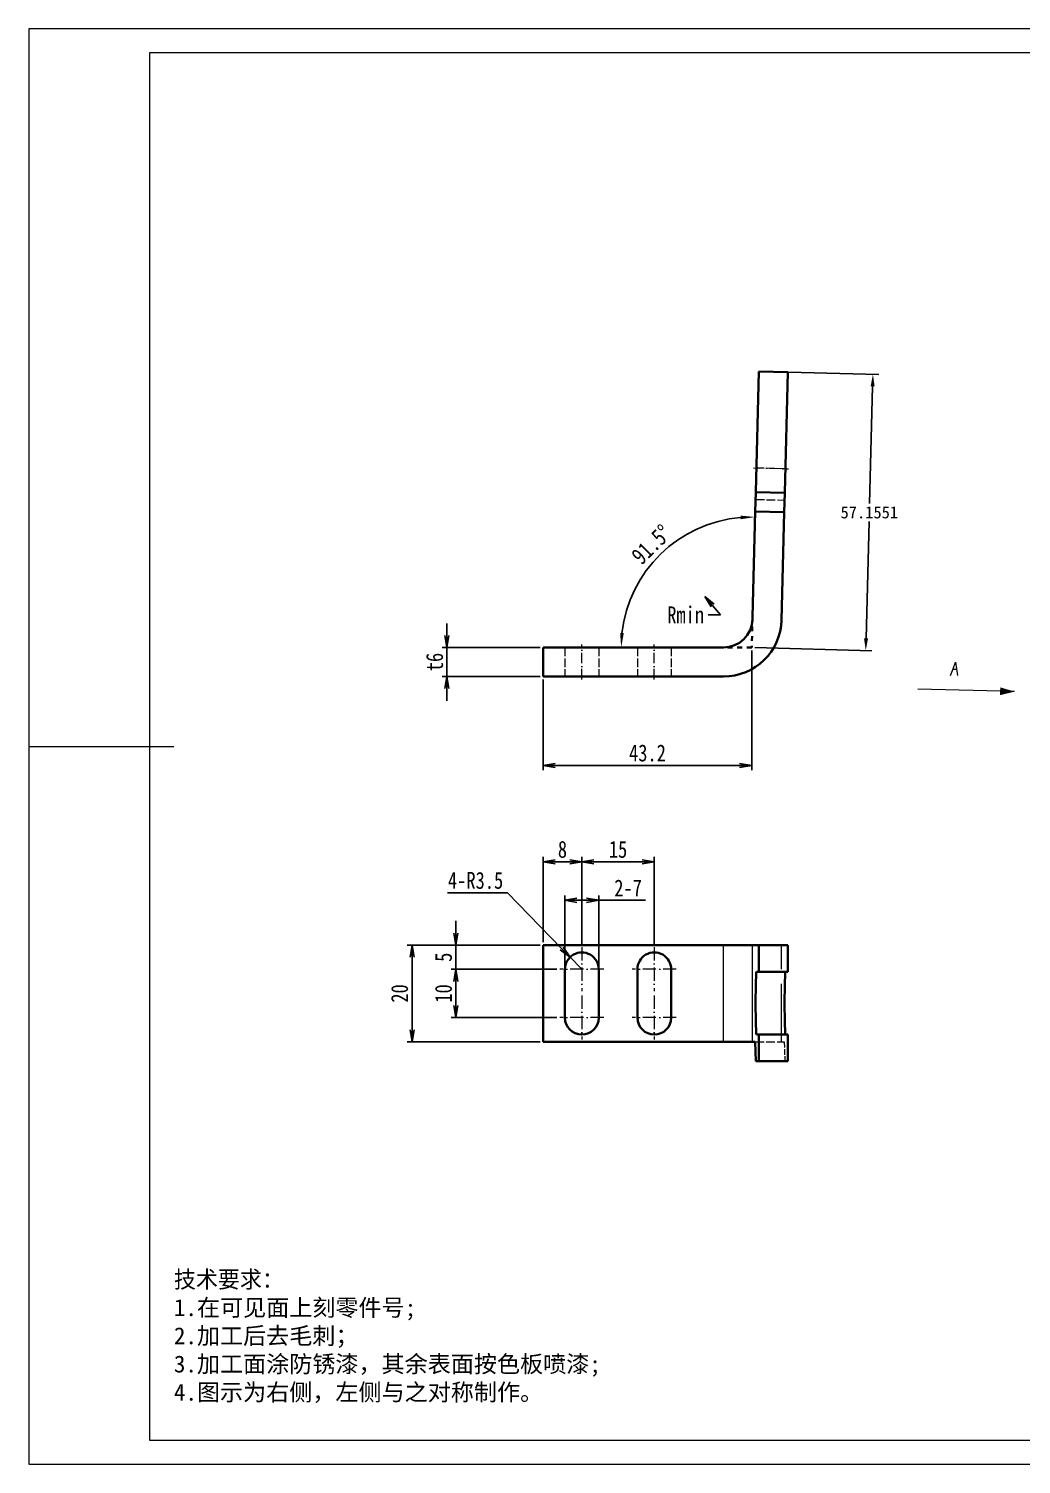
# Model space of a CAD drawing. Header units: millimetres. Extents: x -15766 to 80009, y -9701 to 15159.
# Drawn here: x 7818.7 to 8024, y 13253.7 to 13550.7 of the extents above; entities that cross this region are included whole.
import ezdxf

# ---------------------------------------------------------------- set-up
doc = ezdxf.new("R2010")
doc.units = ezdxf.units.MM
for name, pattern in [('CENTER-HOKUTO_1', [16, 13, -1, 1, -1]), ('DASHDOT', [18.5, 12, -3, 0.5, -3]), ('DASHED', [15, 12, -3]), ('HIDDEN-HOKUTO_1', [2, 1, -1]), ('虚线', [2, 1, -1])]:
    doc.linetypes.add(name, pattern=pattern)
doc.layers.get('DEFPOINTS').update_dxf_attribs({"lineweight": 18})
doc.layers.add('07', color=7, linetype='Continuous')
for name, color, linetype, lineweight in [('AM_7', 2, 'CENTER-HOKUTO_1', 18), ('AM_HID', 1, 'HIDDEN-HOKUTO_1', 18), ('AM_VIS', 7, 'Continuous', 18), ('CDRAFT0', 7, 'Continuous', 18), ('title_frame', 7, 'Continuous', 18), ('word_dim', 9, 'Continuous', 18), ('粗实线层_1', 7, 'Continuous', 15), ('虚线层', 6, '虚线', 18)]:
    doc.layers.add(name, color=color, linetype=linetype, lineweight=lineweight)
doc.styles.add('DIM', font='', dxfattribs={"width": 0.8})
doc.styles.get('DIM').set_extended_font_data('NSimSun')
doc.dimstyles.new('1-1', dxfattribs={"dimtxt": 3.5, "dimasz": 3, "dimexe": 1, "dimexo": 0, "dimgap": 1, "dimtad": 1, "dimdsep": 46, "dimtxsty": 'DIM', "dimblk": '_CAXARROW', "dimcen": 0, "dimdle": 6, "dimclrd": 256, "dimclre": 256, "dimclrt": 3, "dimazin": 2, "dimtfac": 0.707107, "dimtmove": 0, "dimatfit": 3, "dimfxl": 0, "dimfrac": 2, "dimtolj": 1, "dimarcsym": 0})
doc.dimstyles.new('1-1$0', dxfattribs={"dimtxt": 3.5, "dimasz": 2.5, "dimexe": 1, "dimexo": 0.625, "dimgap": 0.8, "dimtad": 1, "dimdsep": 46, "dimtxsty": 'DIM', "dimblk": 'OPEN', "dimcen": 0, "dimdle": 5, "dimclrd": 256, "dimclre": 256, "dimclrt": 3, "dimazin": 3, "dimtfac": 0.5, "dimtmove": 0, "dimatfit": 3, "dimldrblk": 'OPEN', "dimfxl": 0, "dimtolj": 1, "dimarcsym": 0})
doc.dimstyles.new('1-1$4', dxfattribs={"dimtxt": 3.5, "dimasz": 2.5, "dimexe": 1, "dimexo": 0.625, "dimgap": 0.8, "dimtad": 1, "dimtih": 1, "dimtoh": 1, "dimzin": 12, "dimdsep": 46, "dimtxsty": 'DIM', "dimblk": 'OPEN', "dimcen": 0, "dimdle": 5, "dimclrd": 256, "dimclre": 256, "dimclrt": 3, "dimazin": 3, "dimtfac": 0.5, "dimtmove": 0, "dimatfit": 3, "dimldrblk": 'OPEN', "dimfxl": 0, "dimtolj": 1, "dimarcsym": 0})
doc.dimstyles.new('DIN', dxfattribs={"dimtxt": 2.5, "dimasz": 2.5, "dimexe": 1.25, "dimexo": 0.625, "dimtad": 1, "dimtih": 1, "dimdec": 4, "dimdsep": 46, "dimlunit": 6, "dimtxsty": 'Standard', "dimcen": 2.5, "dimadec": 0, "dimazin": 0, "dimtfac": 1, "dimtdec": 4, "dimtmove": 0, "dimatfit": 3, "dimfxl": 0, "dimtvp": 1, "dimtolj": 1, "dimtzin": 0, "dimarcsym": 0})

# ---------------------------------------------------------------- blocks, each defined once
blk = doc.blocks.new('*X588')
at = {"layer": 'CDRAFT0'}
for p, q in [((420, 297), (0, 297)), ((0, 297), (0, 0)), ((0, 0), (420, 0))]:
    blk.add_line(p, q, dxfattribs=at)
at = {"layer": '粗实线层_1'}
for p, q in [((415, 292), (25, 292)), ((25, 292), (25, 5)), ((0, 148.5), (30, 148.5)), ((25, 5), (415, 5))]:
    blk.add_line(p, q, dxfattribs=at)
blk = doc.blocks.new('_OPEN')
at = {"color": 0, "linetype": 'ByBlock', "lineweight": -2}
for p, q in [((-1, 0.166667), (0, 0)), ((-1, -0.166667), (0, 0)), ((0, 0), (-1, 0))]:
    blk.add_line(p, q, dxfattribs=at)
blk = doc.blocks.new('*D919')
at = {"layer": 'DEFPOINTS', "color": 0, "transparency": 16777216}
for p in [(7905.24, 13422.71), (7925.13, 13422.71), (7925.13, 13416.71)]:
    blk.add_point(p, dxfattribs=at)
at = {"layer": 'word_dim', "linetype": 'Continuous', "lineweight": -2, "transparency": 16777216}
for p, q in [((7905.24, 13425.21), (7905.24, 13427.71)), ((7924.5, 13422.71), (7904.24, 13422.71)), ((7905.24, 13416.71), (7905.24, 13422.71)), ((7924.5, 13416.71), (7904.24, 13416.71)), ((7905.24, 13414.21), (7905.24, 13411.71))]:
    blk.add_line(p, q, dxfattribs=at)
at = {"layer": 'word_dim', "lineweight": -2, "transparency": 16777216, "xscale": 2.5, "yscale": 2.5, "zscale": 2.5}
for p, rotation in [((7905.24, 13422.71), 270), ((7905.24, 13416.71), 90)]:
    blk.add_blockref('_OPEN', p, dxfattribs=dict(at, rotation=rotation))
at = {"layer": 'word_dim', "color": 3, "transparency": 16777216, "insert": (7902.69, 13419.71), "char_height": 3.5, "attachment_point": 5, "rotation": 90, "style": 'DIM'}
blk.add_mtext('\\A1;t6', dxfattribs=at)
blk = doc.blocks.new('*D921')
at = {"layer": 'DEFPOINTS', "color": 0, "transparency": 16777216}
for p in [(7968.28, 13422.71), (7925.13, 13416.71), (7968.28, 13398.32)]:
    blk.add_point(p, dxfattribs=at)
at = {"layer": 'word_dim', "linetype": 'Continuous', "lineweight": -2, "transparency": 16777216}
for p, q in [((7968.28, 13422.09), (7968.28, 13397.32)), ((7925.13, 13416.09), (7925.13, 13397.32)), ((7927.63, 13398.32), (7965.78, 13398.32))]:
    blk.add_line(p, q, dxfattribs=at)
at = {"layer": 'word_dim', "lineweight": -2, "transparency": 16777216, "xscale": 2.5, "yscale": 2.5, "zscale": 2.5, "rotation": 180}
blk.add_blockref('_OPEN', (7925.13, 13398.32), dxfattribs=at)
at = {"layer": 'word_dim', "lineweight": -2, "transparency": 16777216, "xscale": 2.5, "yscale": 2.5, "zscale": 2.5}
blk.add_blockref('_OPEN', (7968.28, 13398.32), dxfattribs=at)
at = {"layer": 'word_dim', "color": 3, "transparency": 16777216, "insert": (7946.71, 13400.87), "char_height": 3.5, "attachment_point": 5, "style": 'DIM'}
blk.add_mtext('\\A1;43.2', dxfattribs=at)
blk = doc.blocks.new('_CAXARROW')
blk.add_hatch(color=0).paths.add_polyline_path([(0, 0), (-1, 0.125), (-1, -0.125)], flags=0)
blk = doc.blocks.new('*D922')
at = {"layer": 'DEFPOINTS', "color": 0, "transparency": 16777216}
for p in [(7969.02, 13450.86), (7955.19, 13446.34), (7968.45, 13429.09), (7925.13, 13422.71), (7962.44, 13422.71)]:
    blk.add_point(p, dxfattribs=at)
at = {"layer": 'word_dim', "linetype": 'Continuous', "lineweight": -2, "transparency": 16777216}
blk.add_arc((7968.28, 13422.71), 27.01, 94.867, 173.6331, dxfattribs=at)
at = {"layer": 'word_dim', "lineweight": -2, "transparency": 16777216, "xscale": 3, "yscale": 3, "zscale": 3}
for p, rotation in [((7968.99, 13449.71), 1.683517293374718), ((7941.27, 13422.71), 266.8165501075766)]:
    blk.add_blockref('_CAXARROW', p, dxfattribs=dict(at, rotation=rotation))
at = {"layer": 'word_dim', "color": 3, "transparency": 16777216, "insert": (7947.52, 13444.03), "char_height": 3.5, "attachment_point": 5, "rotation": 44.25, "style": 'DIM'}
blk.add_mtext('\\A1;91.5°', dxfattribs=at)
blk = doc.blocks.new('*D923')
at = {"layer": 'DEFPOINTS', "color": 0, "transparency": 16777216}
for p in [(7925.13, 13361.14), (7898.01, 13341.14), (7925.13, 13341.14)]:
    blk.add_point(p, dxfattribs=at)
at = {"layer": 'word_dim', "linetype": 'Continuous', "lineweight": -2, "transparency": 16777216}
for p, q in [((7924.5, 13361.14), (7897.01, 13361.14)), ((7898.01, 13358.64), (7898.01, 13343.64)), ((7924.5, 13341.14), (7897.01, 13341.14))]:
    blk.add_line(p, q, dxfattribs=at)
at = {"layer": 'word_dim', "lineweight": -2, "transparency": 16777216, "xscale": 2.5, "yscale": 2.5, "zscale": 2.5}
for p, rotation in [((7898.01, 13361.14), 90), ((7898.01, 13341.14), 270)]:
    blk.add_blockref('_OPEN', p, dxfattribs=dict(at, rotation=rotation))
at = {"layer": 'word_dim', "color": 3, "transparency": 16777216, "insert": (7895.46, 13351.14), "char_height": 3.5, "attachment_point": 5, "rotation": 90, "style": 'DIM'}
blk.add_mtext('\\A1;20', dxfattribs=at)
blk = doc.blocks.new('*D924')
at = {"layer": 'DEFPOINTS', "color": 0, "transparency": 16777216}
for p in [(7925.13, 13361.14), (7907.08, 13356.14), (7928.58, 13356.14)]:
    blk.add_point(p, dxfattribs=at)
at = {"layer": 'word_dim', "linetype": 'Continuous', "lineweight": -2, "transparency": 16777216}
for p, q in [((7907.08, 13363.64), (7907.08, 13366.14)), ((7924.5, 13361.14), (7906.08, 13361.14)), ((7907.08, 13361.14), (7907.08, 13356.14)), ((7927.95, 13356.14), (7906.08, 13356.14)), ((7907.08, 13353.64), (7907.08, 13351.14))]:
    blk.add_line(p, q, dxfattribs=at)
at = {"layer": 'word_dim', "lineweight": -2, "transparency": 16777216, "xscale": 2.5, "yscale": 2.5, "zscale": 2.5}
for p, rotation in [((7907.08, 13361.14), 270), ((7907.08, 13356.14), 90)]:
    blk.add_blockref('_OPEN', p, dxfattribs=dict(at, rotation=rotation))
at = {"layer": 'word_dim', "color": 3, "transparency": 16777216, "insert": (7904.53, 13358.64), "char_height": 3.5, "attachment_point": 5, "rotation": 90, "style": 'DIM'}
blk.add_mtext('\\A1;5', dxfattribs=at)
blk = doc.blocks.new('*D925')
at = {"layer": 'DEFPOINTS', "color": 0, "transparency": 16777216}
for p in [(7928.58, 13356.14), (7907.08, 13346.14), (7928.58, 13346.14)]:
    blk.add_point(p, dxfattribs=at)
at = {"layer": 'word_dim', "linetype": 'Continuous', "lineweight": -2, "transparency": 16777216}
for p, q in [((7927.95, 13356.14), (7906.08, 13356.14)), ((7907.08, 13353.64), (7907.08, 13348.64)), ((7927.95, 13346.14), (7906.08, 13346.14))]:
    blk.add_line(p, q, dxfattribs=at)
at = {"layer": 'word_dim', "lineweight": -2, "transparency": 16777216, "xscale": 2.5, "yscale": 2.5, "zscale": 2.5}
for p, rotation in [((7907.08, 13356.14), 90), ((7907.08, 13346.14), 270)]:
    blk.add_blockref('_OPEN', p, dxfattribs=dict(at, rotation=rotation))
at = {"layer": 'word_dim', "color": 3, "transparency": 16777216, "insert": (7904.53, 13351.14), "char_height": 3.5, "attachment_point": 5, "rotation": 90, "style": 'DIM'}
blk.add_mtext('\\A1;10', dxfattribs=at)
blk = doc.blocks.new('*D926')
at = {"layer": 'DEFPOINTS', "color": 0, "transparency": 16777216}
for p in [(7933.13, 13378.38), (7925.13, 13361.14), (7933.13, 13360.69)]:
    blk.add_point(p, dxfattribs=at)
at = {"layer": 'word_dim', "linetype": 'Continuous', "lineweight": -2, "transparency": 16777216}
for p, q in [((7925.13, 13361.76), (7925.13, 13379.38)), ((7927.63, 13378.38), (7930.63, 13378.38)), ((7933.13, 13361.31), (7933.13, 13379.38))]:
    blk.add_line(p, q, dxfattribs=at)
at = {"layer": 'word_dim', "lineweight": -2, "transparency": 16777216, "xscale": 2.5, "yscale": 2.5, "zscale": 2.5, "rotation": 180}
blk.add_blockref('_OPEN', (7925.13, 13378.38), dxfattribs=at)
at = {"layer": 'word_dim', "lineweight": -2, "transparency": 16777216, "xscale": 2.5, "yscale": 2.5, "zscale": 2.5}
blk.add_blockref('_OPEN', (7933.13, 13378.38), dxfattribs=at)
at = {"layer": 'word_dim', "color": 3, "transparency": 16777216, "insert": (7929.13, 13380.93), "char_height": 3.5, "attachment_point": 5, "style": 'DIM'}
blk.add_mtext('\\A1;8', dxfattribs=at)
blk = doc.blocks.new('*D927')
at = {"layer": 'DEFPOINTS', "color": 0, "transparency": 16777216}
for p in [(7948.13, 13378.38), (7933.13, 13360.69), (7948.13, 13360.69)]:
    blk.add_point(p, dxfattribs=at)
at = {"layer": 'word_dim', "linetype": 'Continuous', "lineweight": -2, "transparency": 16777216}
for p, q in [((7933.13, 13361.31), (7933.13, 13379.38)), ((7935.63, 13378.38), (7945.63, 13378.38)), ((7948.13, 13361.31), (7948.13, 13379.38))]:
    blk.add_line(p, q, dxfattribs=at)
at = {"layer": 'word_dim', "lineweight": -2, "transparency": 16777216, "xscale": 2.5, "yscale": 2.5, "zscale": 2.5, "rotation": 180}
blk.add_blockref('_OPEN', (7933.13, 13378.38), dxfattribs=at)
at = {"layer": 'word_dim', "lineweight": -2, "transparency": 16777216, "xscale": 2.5, "yscale": 2.5, "zscale": 2.5}
blk.add_blockref('_OPEN', (7948.13, 13378.38), dxfattribs=at)
at = {"layer": 'word_dim', "color": 3, "transparency": 16777216, "insert": (7940.63, 13380.93), "char_height": 3.5, "attachment_point": 5, "style": 'DIM'}
blk.add_mtext('\\A1;15', dxfattribs=at)
blk = doc.blocks.new('*D928')
at = {"layer": 'DEFPOINTS', "color": 0, "transparency": 16777216}
for p in [(7936.63, 13370.41), (7929.63, 13356.14), (7936.63, 13356.14)]:
    blk.add_point(p, dxfattribs=at)
at = {"layer": 'word_dim', "linetype": 'Continuous', "lineweight": -2, "transparency": 16777216}
for p, q in [((7929.63, 13356.76), (7929.63, 13371.41)), ((7936.63, 13356.76), (7936.63, 13371.41)), ((7932.13, 13370.41), (7934.13, 13370.41)), ((7936.63, 13370.41), (7946.27, 13370.41))]:
    blk.add_line(p, q, dxfattribs=at)
at = {"layer": 'word_dim', "lineweight": -2, "transparency": 16777216, "xscale": 2.5, "yscale": 2.5, "zscale": 2.5, "rotation": 180}
blk.add_blockref('_OPEN', (7929.63, 13370.41), dxfattribs=at)
at = {"layer": 'word_dim', "lineweight": -2, "transparency": 16777216, "xscale": 2.5, "yscale": 2.5, "zscale": 2.5}
blk.add_blockref('_OPEN', (7936.63, 13370.41), dxfattribs=at)
at = {"layer": 'word_dim', "color": 3, "transparency": 16777216, "insert": (7942.7, 13372.96), "char_height": 3.5, "attachment_point": 5, "style": 'DIM'}
blk.add_mtext('\\A1;2-7', dxfattribs=at)
blk = doc.blocks.new('*D635')
at = {"layer": 'DEFPOINTS', "color": 0, "transparency": 16777216}
for p in [(7930.69, 13358.65), (7933.13, 13356.14)]:
    blk.add_point(p, dxfattribs=at)
at = {"layer": 'word_dim', "linetype": 'Continuous', "lineweight": -2, "transparency": 16777216}
for p, q in [((7905.38, 13371.96), (7917.77, 13371.96)), ((7917.77, 13371.96), (7928.95, 13360.44)), ((7933.13, 13356.14), (7930.69, 13358.65))]:
    blk.add_line(p, q, dxfattribs=at)
at = {"layer": 'word_dim', "lineweight": -2, "transparency": 16777216, "xscale": 2.5, "yscale": 2.5, "zscale": 2.5, "rotation": 314.1452513240844}
blk.add_blockref('_OPEN', (7930.69, 13358.65), dxfattribs=at)
at = {"layer": 'word_dim', "color": 3, "transparency": 16777216, "insert": (7911.16, 13374.51), "char_height": 3.5, "attachment_point": 5, "style": 'DIM'}
blk.add_mtext('\\A1;4-R3.5', dxfattribs=at)
blk = doc.blocks.new('*D636')
at = {"layer": 'DEFPOINTS', "color": 0, "transparency": 16777216}
for p in [(7958.55, 13433.28), (7962.44, 13428.71)]:
    blk.add_point(p, dxfattribs=at)
at = {"layer": 'word_dim', "linetype": 'Continuous', "lineweight": -2, "transparency": 16777216}
for p, q in [((7961.79, 13429.47), (7960.17, 13431.38)), ((7959.27, 13429.47), (7961.79, 13429.47))]:
    blk.add_line(p, q, dxfattribs=at)
at = {"layer": 'word_dim', "lineweight": -2, "transparency": 16777216, "xscale": 2.5, "yscale": 2.5, "zscale": 2.5, "rotation": 130.4344569721503}
blk.add_blockref('_OPEN', (7958.55, 13433.28), dxfattribs=at)
at = {"layer": 'word_dim', "color": 3, "transparency": 16777216, "insert": (7954.61, 13429.47), "char_height": 3.5, "attachment_point": 5, "style": 'DIM'}
blk.add_mtext('\\A1;Rmin', dxfattribs=at)
blk = doc.blocks.new('*D2184')
at = {"layer": '07', "color": 0, "linetype": 'Continuous', "lineweight": -2, "transparency": 16777216}
for p, q in [((7970.41, 13479.83), (7994.6, 13479.2)), ((7993.29, 13476.73), (7992.65, 13452.54)), ((7991.92, 13424.59), (7992.56, 13448.79)), ((7968.91, 13422.7), (7993.11, 13422.06))]:
    blk.add_line(p, q, dxfattribs=at)
at = {"layer": '07', "color": 0, "transparency": 16777216}
for points in [[(7992.87, 13476.74), (7993.7, 13476.72), (7993.35, 13479.23)], [(7991.51, 13424.61), (7992.34, 13424.58), (7991.86, 13422.1)]]:
    blk.add_solid(points, dxfattribs=at)
at = {"layer": 'DEFPOINTS', "color": 0, "transparency": 16777216}
for p in [(7969.78, 13479.85), (7993.35, 13479.23), (7968.28, 13422.71)]:
    blk.add_point(p, dxfattribs=at)
at = {"layer": '07', "color": 0, "transparency": 16777216, "insert": (7992.6, 13450.66), "char_height": 2.5, "attachment_point": 5}
blk.add_mtext('\\A1;57.1551', dxfattribs=at)

msp = doc.modelspace()

# ---------------------------------------------------------------- linework, layer by layer
at = {"color": 7, "lineweight": 13}
for p, q in [((8022.65628, 13413.58765), (8002.66312, 13414.11121)), ((7962.43885, 13341.13767), (7962.43885, 13361.13767)), ((7968.4369, 13341.13767), (7968.4369, 13361.13767))]:
    msp.add_line(p, q, dxfattribs=at)
at = {"color": 7, "lineweight": 13, "ltscale": 2.4e-05}
msp.add_line((8022.65628, 13413.58716), (8022.65628, 13413.58814), dxfattribs=at)
at = {"color": 7, "lineweight": 13}
for points in [[(8009.39652, 13416.91077), (8009.92142, 13418.31079), (8010.44632, 13419.71082), (8010.65628, 13418.31079), (8010.86673, 13416.91077)], [(8009.88675, 13418.20581), (8010.65628, 13418.20581)]]:
    msp.add_lwpolyline(points, dxfattribs=at)
msp.add_solid([(8019.63626, 13412.86255), (8022.65628, 13413.58765), (8019.67826, 13414.46973)], dxfattribs=at)
at = {"layer": 'AM_7', "linetype": 'DASHDOT', "lineweight": 13, "ltscale": 0.180006}
msp.add_line((7968.65662, 13459.87128), (7975.85438, 13459.6828), dxfattribs=at)
at = {"layer": 'AM_7', "linetype": 'DASHDOT', "lineweight": 13, "ltscale": 0.179999}
for p, q in [((7933.12879, 13416.11322), (7933.12879, 13423.31317)), ((7948.12879, 13416.11322), (7948.12879, 13423.31317))]:
    msp.add_line(p, q, dxfattribs=at)
at = {"layer": 'AM_7', "linetype": 'DASHDOT', "lineweight": 13, "ltscale": 0.227502}
for p, q in [((7933.12879, 13360.68772), (7933.12879, 13351.58762)), ((7948.12879, 13360.68772), (7948.12879, 13351.58762)), ((7937.67909, 13356.13767), (7928.57899, 13356.13767)), ((7952.67909, 13356.13767), (7943.57899, 13356.13767)), ((7933.12879, 13350.68772), (7933.12879, 13341.58762)), ((7948.12879, 13350.68772), (7948.12879, 13341.58762)), ((7937.67909, 13346.13767), (7928.57899, 13346.13767)), ((7952.67909, 13346.13767), (7943.57899, 13346.13767))]:
    msp.add_line(p, q, dxfattribs=at)
at = {"layer": 'AM_HID', "linetype": 'DASHED', "lineweight": 13, "ltscale": 0.150003}
for p, q in [((7975.25477, 13459.69843), (7969.25672, 13459.85553)), ((7975.25477, 13459.69843), (7969.25672, 13459.85553)), ((7969.08631, 13453.35773), (7975.08436, 13453.20075))]:
    msp.add_line(p, q, dxfattribs=at)
at = {"layer": 'AM_HID', "linetype": 'DASHED', "lineweight": 13, "ltscale": 0.15}
for p, q in [((7929.62879, 13422.7132), (7929.62879, 13416.7132)), ((7936.62879, 13422.7132), (7936.62879, 13416.7132)), ((7944.62879, 13422.7132), (7944.62879, 13416.7132)), ((7951.62879, 13422.7132), (7951.62879, 13416.7132))]:
    msp.add_line(p, q, dxfattribs=at)
at = {"layer": 'AM_HID', "linetype": 'DASHED', "lineweight": 13}
for p, q in [((7962.43885, 13341.13767), (7962.43885, 13361.13767)), ((7974.43494, 13341.13767), (7974.43494, 13361.13767))]:
    msp.add_line(p, q, dxfattribs=at)
at = {"layer": 'AM_HID', "linetype": 'DASHED', "lineweight": 13, "ltscale": 0.149951}
msp.add_line((7969.02088, 13341.13767), (7975.01893, 13341.13767), dxfattribs=at)
at = {"layer": 'AM_HID', "linetype": 'DASHED', "lineweight": 13, "ltscale": 0.100034}
msp.add_line((7975.01893, 13341.13767), (7975.12342, 13337.13767), dxfattribs=at)
at = {"layer": 'AM_VIS', "lineweight": 35}
for p, q in [((7969.12586, 13454.85724), (7969.78016, 13479.8487)), ((7975.12342, 13454.70014), (7975.77821, 13479.69159)), ((7969.02088, 13450.85858), (7968.4508, 13429.08719)), ((7974.43494, 13428.39911), (7975.01893, 13450.7016)), ((7962.43885, 13422.7132), (7925.12879, 13422.7132)), ((7925.12879, 13416.7132), (7962.43885, 13416.7132)), ((7925.12879, 13341.13767), (7925.12879, 13361.13767)), ((7962.43885, 13361.13767), (7925.12879, 13361.13767)), ((7962.43885, 13341.13767), (7925.12879, 13341.13767))]:
    msp.add_line(p, q, dxfattribs=at)
at = {"layer": 'AM_VIS', "lineweight": 35, "ltscale": 0.150003}
for p, q in [((7975.77821, 13479.69159), (7969.78016, 13479.8487)), ((7969.02088, 13450.85858), (7975.01893, 13450.7016))]:
    msp.add_line(p, q, dxfattribs=at)
at = {"layer": 'AM_VIS', "lineweight": 35, "ltscale": 0.100001}
msp.add_line((7969.02088, 13450.85858), (7969.12586, 13454.85724), dxfattribs=at)
at = {"layer": 'AM_VIS', "lineweight": 35, "ltscale": 0.14999}
msp.add_line((7975.12342, 13454.70014), (7969.12586, 13454.85724), dxfattribs=at)
at = {"layer": 'AM_VIS', "lineweight": 35, "ltscale": 0.099998}
msp.add_line((7975.01893, 13450.7016), (7975.12342, 13454.70014), dxfattribs=at)
at = {"layer": 'AM_VIS', "lineweight": 35, "ltscale": 0.15}
msp.add_line((7925.12879, 13422.7132), (7925.12879, 13416.7132), dxfattribs=at)
at = {"layer": 'AM_VIS', "lineweight": 35, "ltscale": 0.149951}
for p, q in [((7962.43885, 13361.13767), (7968.4369, 13361.13767)), ((7975.77821, 13361.13767), (7969.78016, 13361.13767)), ((7975.77821, 13355.63767), (7969.78016, 13355.63767)), ((7975.77821, 13342.63767), (7969.78016, 13342.63767)), ((7962.43885, 13341.13767), (7968.4369, 13341.13767)), ((7975.77821, 13337.13767), (7969.78016, 13337.13767))]:
    msp.add_line(p, q, dxfattribs=at)
at = {"layer": 'AM_VIS', "lineweight": 35, "ltscale": 0.033582}
msp.add_line((7969.78016, 13361.13767), (7968.4369, 13361.13767), dxfattribs=at)
at = {"layer": 'AM_VIS', "lineweight": 35, "ltscale": 0.1375}
for p, q in [((7969.78016, 13355.63767), (7969.78016, 13361.13767)), ((7975.77821, 13355.63767), (7975.77821, 13361.13767)), ((7969.78016, 13337.13767), (7969.78016, 13342.63767)), ((7975.77821, 13337.13767), (7975.77821, 13342.63767))]:
    msp.add_line(p, q, dxfattribs=at)
at = {"layer": 'AM_VIS', "lineweight": 35, "ltscale": 0.25}
for p, q in [((7929.62879, 13346.13767), (7929.62879, 13356.13767)), ((7936.62879, 13356.13767), (7936.62879, 13346.13767)), ((7944.62879, 13346.13767), (7944.62879, 13356.13767)), ((7951.62879, 13356.13767), (7951.62879, 13346.13767))]:
    msp.add_line(p, q, dxfattribs=at)
at = {"layer": 'AM_VIS', "lineweight": 35, "ltscale": 0.013086}
for p, q in [((7969.78016, 13355.63767), (7969.25672, 13355.63767)), ((7969.25672, 13342.63767), (7969.78016, 13342.63767))]:
    msp.add_line(p, q, dxfattribs=at)
at = {"layer": 'AM_VIS', "lineweight": 35, "ltscale": 0.0146}
msp.add_line((7969.02088, 13341.13767), (7968.4369, 13341.13767), dxfattribs=at)
at = {"layer": 'AM_VIS', "lineweight": 35, "ltscale": 0.100034}
msp.add_line((7969.02088, 13341.13767), (7969.12586, 13337.13767), dxfattribs=at)
at = {"layer": 'AM_VIS', "lineweight": 35, "ltscale": 0.016357}
msp.add_line((7969.12586, 13337.13767), (7969.78016, 13337.13767), dxfattribs=at)
at = {"layer": 'AM_VIS', "lineweight": 35}
for centre, radius, start, end in [((7962.43885, 13428.7132), 6, 269.999997, 358.5), ((7962.43885, 13428.7132), 12, 269.999997, 358.5), ((7933.12879, 13356.13767), 3.5, 0, 180.000005), ((7948.12879, 13356.13767), 3.5, 0, 180.000005), ((7933.12879, 13346.13767), 3.5, 180.000005, 0), ((7948.12879, 13346.13767), 3.5, 180.000005, 0)]:
    msp.add_arc(centre, radius, start, end, dxfattribs=at)
for centre in [(7969.25672, 13349.13767), (7975.25477, 13349.13767)]:
    msp.add_ellipse(centre, major_axis=(0, -6.5), ratio=0.026177, start_param=3.141592654, end_param=6.283185307, dxfattribs=at)
at = {"layer": '虚线层', "lineweight": 35}
for p, q in [((7968.4508, 13429.08719), (7968.2839, 13422.7132)), ((7968.2839, 13422.7132), (7962.43885, 13422.7132))]:
    msp.add_line(p, q, dxfattribs=at)

# ---------------------------------------------------------------- block references
at = {"layer": 'title_frame'}
msp.add_blockref('*X588', (7818.72545, 13253.73384), dxfattribs=at)

# ---------------------------------------------------------------- texts
at = {"layer": 'word_dim', "linetype": 'Continuous', "ltscale": 4, "insert": (7848.75983, 13293.73936), "char_height": 3.5, "width": 139.6035818, "attachment_point": 1}
msp.add_mtext('{\\C3;技术要求：\\P\\fNSimSun|b0|i0|c134|p49;1\\fSimSun|b0|i0|c134|p49;.在可见面上刻零件号;\\P2.加工后去毛刺；\\P3.加工面涂防锈漆，其余表面按色板喷漆;\\P\\fNSimSun|b0|i0|c134|p49;4\\fSimSun|b0|i0|c134|p49;.图示为右侧，左侧与之对称制作。\\P         }', dxfattribs=at)

# ---------------------------------------------------------------- dimensions: what is measured, and where the dimension line sits
at = {"layer": '07'}
dim = msp.add_aligned_dim(p1=(7968.2839, 13422.7132), p2=(7969.78043, 13479.84869), distance=-23.58048, dimstyle='DIN', dxfattribs=at)
dim.commit()
dim.dimension.update_dxf_attribs({"geometry": '*D2184', "text_midpoint": (7992.60457, 13450.66352)})
at = {"layer": 'word_dim', "color": 3}
dim = msp.add_angular_dim_2l(base=(7955.18873, 13446.33747), line1=((7969.02088, 13450.85858), (7968.4508, 13429.08719)), line2=((7962.43885, 13422.7132), (7925.12879, 13422.7132)), dimstyle='1-1', dxfattribs=at)
dim.commit()
dim.dimension.update_dxf_attribs({"geometry": '*D922', "text_midpoint": (7947.51701, 13444.03099)})
dim = msp.add_radius_dim(center=(7962.43885, 13428.7132), mpoint=(7958.54738, 13433.28009), text='Rmin', dimstyle='1-1$4', override={"dimse1": 1}, dxfattribs=at)
dim.commit()
dim.dimension.update_dxf_attribs({"geometry": '*D636', "text_midpoint": (7954.61094, 13429.47435), "dimtype": 164})
dim = msp.add_linear_dim(base=(7905.24087, 13422.7132), p1=(7925.12879, 13416.7132), p2=(7925.12879, 13422.7132), angle=90, dimstyle='1-1$0', override={"dimpost": 't<>'}, dxfattribs=at)
dim.commit()
dim.dimension.update_dxf_attribs({"geometry": '*D919', "text_midpoint": (7902.69087, 13419.7132)})
dim = msp.add_linear_dim(base=(7968.2839, 13398.32033), p1=(7925.12879, 13416.7132), p2=(7968.2839, 13422.7132), dimstyle='1-1$0', override={"dimdec": 1}, dxfattribs=at)
dim.commit()
dim.dimension.update_dxf_attribs({"geometry": '*D921', "text_midpoint": (7946.70635, 13400.87033)})
for base, p1, p2, picture, middle in [((7933.12879, 13378.37926), (7925.12879, 13361.13767), (7933.12879, 13360.68772), '*D926', (7929.12879, 13380.92926)), ((7948.12879, 13378.37926), (7933.12879, 13360.68772), (7948.12879, 13360.68772), '*D927', (7940.62879, 13380.92926))]:
    dim = msp.add_linear_dim(base=base, p1=p1, p2=p2, dimstyle='1-1$0', dxfattribs=at)
    dim.commit()
    dim.dimension.update_dxf_attribs({"geometry": picture, "text_midpoint": middle})
dim = msp.add_radius_dim(center=(7933.12879, 13356.13767), mpoint=(7930.69111, 13358.64919), text='4-<>', dimstyle='1-1$4', dxfattribs=at)
dim.commit()
dim.dimension.update_dxf_attribs({"geometry": '*D635', "text_midpoint": (7911.15883, 13371.96169), "dimtype": 164})
dim = msp.add_linear_dim(base=(7936.62879, 13370.40851), p1=(7929.62879, 13356.13767), p2=(7936.62879, 13356.13767), text='2-<>', dimstyle='1-1$0', dxfattribs=at)
dim.commit()
dim.dimension.update_dxf_attribs({"geometry": '*D928', "text_midpoint": (7942.69768, 13372.95851)})
for base, p1, p2, picture, middle in [((7907.08304, 13356.13767), (7925.12879, 13361.13767), (7928.57899, 13356.13767), '*D924', (7904.53304, 13358.63767)), ((7898.01298, 13341.13767), (7925.12879, 13361.13767), (7925.12879, 13341.13767), '*D923', (7895.46298, 13351.13767)), ((7907.08304, 13346.13767), (7928.57899, 13356.13767), (7928.57899, 13346.13767), '*D925', (7904.53304, 13351.13767))]:
    dim = msp.add_linear_dim(base=base, p1=p1, p2=p2, angle=90, dimstyle='1-1$0', dxfattribs=at)
    dim.commit()
    dim.dimension.update_dxf_attribs({"geometry": picture, "text_midpoint": middle})

doc.saveas('drawing.dxf')
